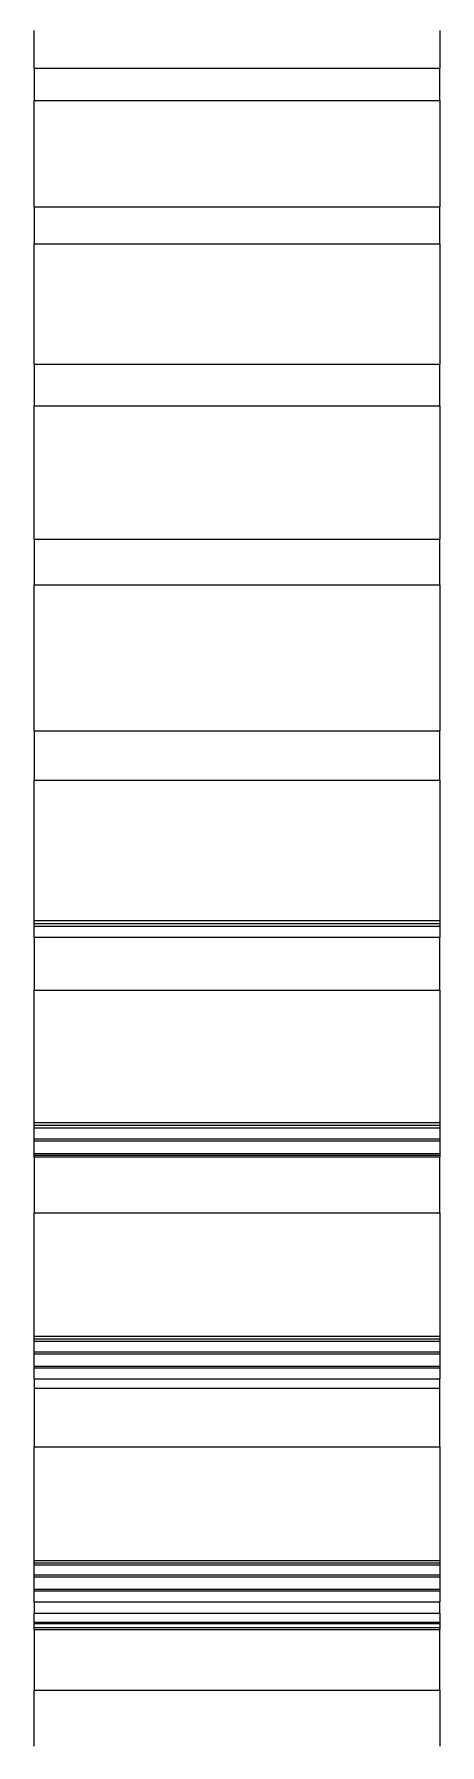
# Model space of a CAD drawing. Header units: millimetres. Extents: x 278858 to 279223, y 218711 to 219074.
# Drawn here: x 279152.13 to 279157.13, y 218881.44 to 218902.49 of the extents above; entities that cross this region are included whole.
import ezdxf

# ---------------------------------------------------------------- set-up
doc = ezdxf.new("R2010")
doc.units = ezdxf.units.MM
doc.header["$LTSCALE"] = 2
doc.layers.add('AM_9', color=251, linetype='Continuous', lineweight=15)

msp = doc.modelspace()

# ---------------------------------------------------------------- linework, layer by layer
at = {"layer": 'AM_9'}
for p, q in [((279152.131, 218902.474), (279152.131, 218902.53)), ((279152.131, 218902.418), (279152.131, 218902.474)), ((279152.131, 218902.363), (279152.131, 218902.418)), ((279157.131, 218902.53), (279157.131, 218902.474)), ((279157.131, 218902.474), (279157.131, 218902.418)), ((279157.131, 218902.418), (279157.131, 218902.363)), ((279152.131, 218902.308), (279152.131, 218902.363)), ((279152.131, 218902.255), (279152.131, 218902.308)), ((279152.131, 218902.201), (279152.131, 218902.255)), ((279152.131, 218902.149), (279152.131, 218902.201)), ((279157.131, 218902.363), (279157.131, 218902.308)), ((279157.131, 218902.308), (279157.131, 218902.255)), ((279157.131, 218902.255), (279157.131, 218902.201)), ((279157.131, 218902.201), (279157.131, 218902.149)), ((279152.131, 218902.097), (279152.131, 218902.149)), ((279152.131, 218902.068), (279152.131, 218902.097)), ((279152.131, 218902.068), (279152.131, 218901.671)), ((279152.131, 218902.068), (279157.131, 218902.068)), ((279157.131, 218902.149), (279157.131, 218902.097)), ((279157.131, 218902.097), (279157.131, 218902.068)), ((279157.131, 218901.671), (279157.131, 218902.068)), ((279152.131, 218901.608), (279152.131, 218901.671)), ((279152.131, 218901.671), (279157.131, 218901.671)), ((279152.131, 218901.546), (279152.131, 218901.608)), ((279157.131, 218901.671), (279157.131, 218901.608)), ((279157.131, 218901.608), (279157.131, 218901.546)), ((279152.131, 218901.484), (279152.131, 218901.546)), ((279152.131, 218901.423), (279152.131, 218901.484)), ((279152.131, 218901.363), (279152.131, 218901.423)), ((279152.131, 218901.303), (279152.131, 218901.363)), ((279157.131, 218901.546), (279157.131, 218901.484)), ((279157.131, 218901.484), (279157.131, 218901.423)), ((279157.131, 218901.423), (279157.131, 218901.363)), ((279157.131, 218901.363), (279157.131, 218901.303)), ((279152.131, 218901.244), (279152.131, 218901.303)), ((279152.131, 218901.186), (279152.131, 218901.244)), ((279152.131, 218901.128), (279152.131, 218901.186)), ((279157.131, 218901.303), (279157.131, 218901.244)), ((279157.131, 218901.244), (279157.131, 218901.186)), ((279157.131, 218901.186), (279157.131, 218901.128)), ((279152.131, 218901.071), (279152.131, 218901.128)), ((279152.131, 218901.015), (279152.131, 218901.071)), ((279152.131, 218900.959), (279152.131, 218901.015)), ((279152.131, 218900.904), (279152.131, 218900.959)), ((279157.131, 218901.128), (279157.131, 218901.071)), ((279157.131, 218901.071), (279157.131, 218901.015)), ((279157.131, 218901.015), (279157.131, 218900.959)), ((279157.131, 218900.959), (279157.131, 218900.904)), ((279152.131, 218900.849), (279152.131, 218900.904)), ((279152.131, 218900.795), (279152.131, 218900.849)), ((279152.131, 218900.742), (279152.131, 218900.795)), ((279152.131, 218900.69), (279152.131, 218900.742)), ((279157.131, 218900.904), (279157.131, 218900.849)), ((279157.131, 218900.849), (279157.131, 218900.795)), ((279157.131, 218900.795), (279157.131, 218900.742)), ((279157.131, 218900.742), (279157.131, 218900.69)), ((279152.131, 218900.638), (279152.131, 218900.69)), ((279152.131, 218900.586), (279152.131, 218900.638)), ((279152.131, 218900.536), (279152.131, 218900.586)), ((279152.131, 218900.486), (279152.131, 218900.536)), ((279157.131, 218900.69), (279157.131, 218900.638)), ((279157.131, 218900.638), (279157.131, 218900.586)), ((279157.131, 218900.586), (279157.131, 218900.536)), ((279157.131, 218900.536), (279157.131, 218900.486)), ((279152.131, 218900.436), (279152.131, 218900.486)), ((279152.131, 218900.387), (279152.131, 218900.436)), ((279152.131, 218900.363), (279152.131, 218900.387)), ((279152.131, 218900.363), (279152.131, 218899.907)), ((279152.131, 218900.363), (279157.131, 218900.363)), ((279157.131, 218900.486), (279157.131, 218900.436)), ((279157.131, 218900.436), (279157.131, 218900.387)), ((279157.131, 218900.387), (279157.131, 218900.363)), ((279157.131, 218899.907), (279157.131, 218900.363)), ((279152.131, 218899.845), (279152.131, 218899.907)), ((279152.131, 218899.907), (279157.131, 218899.907)), ((279157.131, 218899.907), (279157.131, 218899.845)), ((279152.131, 218899.784), (279152.131, 218899.845)), ((279152.131, 218899.724), (279152.131, 218899.784)), ((279152.131, 218899.664), (279152.131, 218899.724)), ((279157.131, 218899.845), (279157.131, 218899.784)), ((279157.131, 218899.784), (279157.131, 218899.724)), ((279157.131, 218899.724), (279157.131, 218899.664)), ((279152.131, 218899.604), (279152.131, 218899.664)), ((279152.131, 218899.546), (279152.131, 218899.604)), ((279152.131, 218899.488), (279152.131, 218899.546)), ((279152.131, 218899.43), (279152.131, 218899.488)), ((279157.131, 218899.664), (279157.131, 218899.604)), ((279157.131, 218899.604), (279157.131, 218899.546)), ((279157.131, 218899.546), (279157.131, 218899.488)), ((279157.131, 218899.488), (279157.131, 218899.43)), ((279152.131, 218899.373), (279152.131, 218899.43)), ((279152.131, 218899.317), (279152.131, 218899.373)), ((279152.131, 218899.262), (279152.131, 218899.317)), ((279152.131, 218899.207), (279152.131, 218899.262)), ((279157.131, 218899.43), (279157.131, 218899.373)), ((279157.131, 218899.373), (279157.131, 218899.317)), ((279157.131, 218899.317), (279157.131, 218899.262)), ((279157.131, 218899.262), (279157.131, 218899.207)), ((279152.131, 218899.153), (279152.131, 218899.207)), ((279152.131, 218899.1), (279152.131, 218899.153)), ((279152.131, 218899.047), (279152.131, 218899.1)), ((279152.131, 218898.995), (279152.131, 218899.047)), ((279157.131, 218899.207), (279157.131, 218899.153)), ((279157.131, 218899.153), (279157.131, 218899.1)), ((279157.131, 218899.1), (279157.131, 218899.047)), ((279157.131, 218899.047), (279157.131, 218898.995)), ((279152.131, 218898.943), (279152.131, 218898.995)), ((279152.131, 218898.892), (279152.131, 218898.943)), ((279152.131, 218898.842), (279152.131, 218898.892)), ((279152.131, 218898.792), (279152.131, 218898.842)), ((279157.131, 218898.995), (279157.131, 218898.943)), ((279157.131, 218898.943), (279157.131, 218898.892)), ((279157.131, 218898.892), (279157.131, 218898.842)), ((279157.131, 218898.842), (279157.131, 218898.792)), ((279152.131, 218898.743), (279152.131, 218898.792)), ((279152.131, 218898.695), (279152.131, 218898.743)), ((279152.131, 218898.647), (279152.131, 218898.695)), ((279152.131, 218898.6), (279152.131, 218898.647)), ((279157.131, 218898.792), (279157.131, 218898.743)), ((279157.131, 218898.743), (279157.131, 218898.695)), ((279157.131, 218898.695), (279157.131, 218898.647)), ((279157.131, 218898.647), (279157.131, 218898.6)), ((279152.131, 218898.554), (279152.131, 218898.6)), ((279152.131, 218898.508), (279152.131, 218898.554)), ((279152.131, 218898.463), (279152.131, 218898.508)), ((279152.131, 218898.426), (279152.131, 218898.463)), ((279152.131, 218898.426), (279152.131, 218897.915)), ((279152.131, 218898.426), (279157.131, 218898.426)), ((279157.131, 218898.6), (279157.131, 218898.554)), ((279157.131, 218898.554), (279157.131, 218898.508)), ((279157.131, 218898.508), (279157.131, 218898.463)), ((279157.131, 218898.463), (279157.131, 218898.426)), ((279157.131, 218897.915), (279157.131, 218898.426)), ((279152.131, 218897.854), (279152.131, 218897.915)), ((279152.131, 218897.915), (279157.131, 218897.915)), ((279152.131, 218897.795), (279152.131, 218897.854)), ((279152.131, 218897.735), (279152.131, 218897.795)), ((279157.131, 218897.915), (279157.131, 218897.854)), ((279157.131, 218897.854), (279157.131, 218897.795)), ((279157.131, 218897.795), (279157.131, 218897.735)), ((279152.131, 218897.677), (279152.131, 218897.735)), ((279152.131, 218897.619), (279152.131, 218897.677)), ((279152.131, 218897.562), (279152.131, 218897.619)), ((279157.131, 218897.735), (279157.131, 218897.677)), ((279157.131, 218897.677), (279157.131, 218897.619)), ((279157.131, 218897.619), (279157.131, 218897.562)), ((279152.131, 218897.505), (279152.131, 218897.562)), ((279152.131, 218897.449), (279152.131, 218897.505)), ((279152.131, 218897.394), (279152.131, 218897.449)), ((279152.131, 218897.339), (279152.131, 218897.394)), ((279157.131, 218897.562), (279157.131, 218897.505)), ((279157.131, 218897.505), (279157.131, 218897.449)), ((279157.131, 218897.449), (279157.131, 218897.394)), ((279157.131, 218897.394), (279157.131, 218897.339)), ((279152.131, 218897.285), (279152.131, 218897.339)), ((279152.131, 218897.232), (279152.131, 218897.285)), ((279152.131, 218897.179), (279152.131, 218897.232)), ((279152.131, 218897.127), (279152.131, 218897.179)), ((279157.131, 218897.339), (279157.131, 218897.285)), ((279157.131, 218897.285), (279157.131, 218897.232)), ((279157.131, 218897.232), (279157.131, 218897.179)), ((279157.131, 218897.179), (279157.131, 218897.127)), ((279152.131, 218897.076), (279152.131, 218897.127)), ((279152.131, 218897.025), (279152.131, 218897.076)), ((279152.131, 218896.975), (279152.131, 218897.025)), ((279152.131, 218896.925), (279152.131, 218896.975)), ((279157.131, 218897.127), (279157.131, 218897.076)), ((279157.131, 218897.076), (279157.131, 218897.025)), ((279157.131, 218897.025), (279157.131, 218896.975)), ((279157.131, 218896.975), (279157.131, 218896.925)), ((279152.131, 218896.877), (279152.131, 218896.925)), ((279152.131, 218896.829), (279152.131, 218896.877)), ((279152.131, 218896.781), (279152.131, 218896.829)), ((279152.131, 218896.734), (279152.131, 218896.781)), ((279152.131, 218896.688), (279152.131, 218896.734)), ((279157.131, 218896.925), (279157.131, 218896.877)), ((279157.131, 218896.877), (279157.131, 218896.829)), ((279157.131, 218896.829), (279157.131, 218896.781)), ((279157.131, 218896.781), (279157.131, 218896.734)), ((279157.131, 218896.734), (279157.131, 218896.688)), ((279152.131, 218896.642), (279152.131, 218896.688)), ((279152.131, 218896.598), (279152.131, 218896.642)), ((279152.131, 218896.553), (279152.131, 218896.598)), ((279152.131, 218896.51), (279152.131, 218896.553)), ((279157.131, 218896.688), (279157.131, 218896.642)), ((279157.131, 218896.642), (279157.131, 218896.598)), ((279157.131, 218896.598), (279157.131, 218896.553)), ((279157.131, 218896.553), (279157.131, 218896.51)), ((279152.131, 218896.467), (279152.131, 218896.51)), ((279152.131, 218896.424), (279152.131, 218896.467)), ((279152.131, 218896.383), (279152.131, 218896.424)), ((279152.131, 218896.342), (279152.131, 218896.383)), ((279152.131, 218896.301), (279152.131, 218896.342)), ((279157.131, 218896.51), (279157.131, 218896.467)), ((279157.131, 218896.467), (279157.131, 218896.424)), ((279157.131, 218896.424), (279157.131, 218896.383)), ((279157.131, 218896.383), (279157.131, 218896.342)), ((279157.131, 218896.342), (279157.131, 218896.301)), ((279152.131, 218896.271), (279152.131, 218896.301)), ((279152.131, 218896.271), (279152.131, 218895.709)), ((279152.131, 218896.271), (279157.131, 218896.271)), ((279157.131, 218896.301), (279157.131, 218896.271)), ((279157.131, 218895.709), (279157.131, 218896.271)), ((279152.131, 218895.65), (279152.131, 218895.709)), ((279152.131, 218895.709), (279157.131, 218895.709)), ((279157.131, 218895.709), (279157.131, 218895.65)), ((279152.131, 218895.592), (279152.131, 218895.65)), ((279152.131, 218895.535), (279152.131, 218895.592)), ((279152.131, 218895.478), (279152.131, 218895.535)), ((279152.131, 218895.422), (279152.131, 218895.478)), ((279157.131, 218895.65), (279157.131, 218895.592)), ((279157.131, 218895.592), (279157.131, 218895.535)), ((279157.131, 218895.535), (279157.131, 218895.478)), ((279157.131, 218895.478), (279157.131, 218895.422)), ((279152.131, 218895.366), (279152.131, 218895.422)), ((279152.131, 218895.312), (279152.131, 218895.366)), ((279152.131, 218895.258), (279152.131, 218895.312)), ((279152.131, 218895.204), (279152.131, 218895.258)), ((279157.131, 218895.422), (279157.131, 218895.366)), ((279157.131, 218895.366), (279157.131, 218895.312)), ((279157.131, 218895.312), (279157.131, 218895.258)), ((279157.131, 218895.258), (279157.131, 218895.204)), ((279152.131, 218895.151), (279152.131, 218895.204)), ((279152.131, 218895.099), (279152.131, 218895.151)), ((279152.131, 218895.048), (279152.131, 218895.099)), ((279152.131, 218894.997), (279152.131, 218895.048)), ((279157.131, 218895.204), (279157.131, 218895.151)), ((279157.131, 218895.151), (279157.131, 218895.099)), ((279157.131, 218895.099), (279157.131, 218895.048)), ((279157.131, 218895.048), (279157.131, 218894.997)), ((279152.131, 218894.947), (279152.131, 218894.997)), ((279152.131, 218894.897), (279152.131, 218894.947)), ((279152.131, 218894.848), (279152.131, 218894.897)), ((279152.131, 218894.8), (279152.131, 218894.848)), ((279157.131, 218894.997), (279157.131, 218894.947)), ((279157.131, 218894.947), (279157.131, 218894.897)), ((279157.131, 218894.897), (279157.131, 218894.848)), ((279157.131, 218894.848), (279157.131, 218894.8)), ((279152.131, 218894.753), (279152.131, 218894.8)), ((279152.131, 218894.706), (279152.131, 218894.753)), ((279152.131, 218894.659), (279152.131, 218894.706)), ((279152.131, 218894.614), (279152.131, 218894.659)), ((279157.131, 218894.8), (279157.131, 218894.753)), ((279157.131, 218894.753), (279157.131, 218894.706)), ((279157.131, 218894.706), (279157.131, 218894.659)), ((279157.131, 218894.659), (279157.131, 218894.614)), ((279152.131, 218894.569), (279152.131, 218894.614)), ((279152.131, 218894.524), (279152.131, 218894.569)), ((279152.131, 218894.481), (279152.131, 218894.524)), ((279152.131, 218894.437), (279152.131, 218894.481)), ((279152.131, 218894.395), (279152.131, 218894.437)), ((279157.131, 218894.614), (279157.131, 218894.569)), ((279157.131, 218894.569), (279157.131, 218894.524)), ((279157.131, 218894.524), (279157.131, 218894.481)), ((279157.131, 218894.481), (279157.131, 218894.437)), ((279157.131, 218894.437), (279157.131, 218894.395)), ((279152.131, 218894.353), (279152.131, 218894.395)), ((279152.131, 218894.312), (279152.131, 218894.353)), ((279152.131, 218894.271), (279152.131, 218894.312)), ((279152.131, 218894.231), (279152.131, 218894.271)), ((279152.131, 218894.192), (279152.131, 218894.231)), ((279157.131, 218894.395), (279157.131, 218894.353)), ((279157.131, 218894.353), (279157.131, 218894.312)), ((279157.131, 218894.312), (279157.131, 218894.271)), ((279157.131, 218894.271), (279157.131, 218894.231)), ((279157.131, 218894.231), (279157.131, 218894.192)), ((279152.131, 218894.153), (279152.131, 218894.192)), ((279152.131, 218894.115), (279152.131, 218894.153)), ((279152.131, 218894.078), (279152.131, 218894.115)), ((279152.131, 218894.041), (279152.131, 218894.078)), ((279152.131, 218894.005), (279152.131, 218894.041)), ((279152.131, 218893.969), (279152.131, 218894.005)), ((279157.131, 218894.192), (279157.131, 218894.153)), ((279157.131, 218894.153), (279157.131, 218894.115)), ((279157.131, 218894.115), (279157.131, 218894.078)), ((279157.131, 218894.078), (279157.131, 218894.041)), ((279157.131, 218894.041), (279157.131, 218894.005)), ((279157.131, 218894.005), (279157.131, 218893.969)), ((279152.131, 218893.934), (279152.131, 218893.969)), ((279152.131, 218893.914), (279152.131, 218893.934)), ((279152.131, 218893.914), (279152.131, 218893.306)), ((279152.131, 218893.914), (279157.131, 218893.914)), ((279157.131, 218893.969), (279157.131, 218893.934)), ((279157.131, 218893.934), (279157.131, 218893.914)), ((279157.131, 218893.306), (279157.131, 218893.914)), ((279152.131, 218893.249), (279152.131, 218893.306)), ((279152.131, 218893.306), (279157.131, 218893.306)), ((279152.131, 218893.194), (279152.131, 218893.249)), ((279152.131, 218893.138), (279152.131, 218893.194)), ((279157.131, 218893.306), (279157.131, 218893.249)), ((279157.131, 218893.249), (279157.131, 218893.194)), ((279157.131, 218893.194), (279157.131, 218893.138)), ((279152.131, 218893.084), (279152.131, 218893.138)), ((279152.131, 218893.03), (279152.131, 218893.084)), ((279152.131, 218892.977), (279152.131, 218893.03)), ((279152.131, 218892.925), (279152.131, 218892.977)), ((279157.131, 218893.138), (279157.131, 218893.084)), ((279157.131, 218893.084), (279157.131, 218893.03)), ((279157.131, 218893.03), (279157.131, 218892.977)), ((279157.131, 218892.977), (279157.131, 218892.925)), ((279152.131, 218892.873), (279152.131, 218892.925)), ((279152.131, 218892.821), (279152.131, 218892.873)), ((279152.131, 218892.771), (279152.131, 218892.821)), ((279152.131, 218892.721), (279152.131, 218892.771)), ((279157.131, 218892.925), (279157.131, 218892.873)), ((279157.131, 218892.873), (279157.131, 218892.821)), ((279157.131, 218892.821), (279157.131, 218892.771)), ((279157.131, 218892.771), (279157.131, 218892.721)), ((279152.131, 218892.672), (279152.131, 218892.721)), ((279152.131, 218892.623), (279152.131, 218892.672)), ((279152.131, 218892.575), (279152.131, 218892.623)), ((279152.131, 218892.528), (279152.131, 218892.575)), ((279152.131, 218892.481), (279152.131, 218892.528)), ((279157.131, 218892.721), (279157.131, 218892.672)), ((279157.131, 218892.672), (279157.131, 218892.623)), ((279157.131, 218892.623), (279157.131, 218892.575)), ((279157.131, 218892.575), (279157.131, 218892.528)), ((279157.131, 218892.528), (279157.131, 218892.481)), ((279152.131, 218892.435), (279152.131, 218892.481)), ((279152.131, 218892.39), (279152.131, 218892.435)), ((279152.131, 218892.345), (279152.131, 218892.39)), ((279152.131, 218892.301), (279152.131, 218892.345)), ((279157.131, 218892.481), (279157.131, 218892.435)), ((279157.131, 218892.435), (279157.131, 218892.39)), ((279157.131, 218892.39), (279157.131, 218892.345)), ((279157.131, 218892.345), (279157.131, 218892.301)), ((279152.131, 218892.258), (279152.131, 218892.301)), ((279152.131, 218892.215), (279152.131, 218892.258)), ((279152.131, 218892.173), (279152.131, 218892.215)), ((279152.131, 218892.131), (279152.131, 218892.173)), ((279152.131, 218892.09), (279152.131, 218892.131)), ((279157.131, 218892.301), (279157.131, 218892.258)), ((279157.131, 218892.258), (279157.131, 218892.215)), ((279157.131, 218892.215), (279157.131, 218892.173)), ((279157.131, 218892.173), (279157.131, 218892.131)), ((279157.131, 218892.131), (279157.131, 218892.09)), ((279152.131, 218892.05), (279152.131, 218892.09)), ((279152.131, 218892.01), (279152.131, 218892.05)), ((279152.131, 218891.971), (279152.131, 218892.01)), ((279152.131, 218891.932), (279152.131, 218891.971)), ((279152.131, 218891.894), (279152.131, 218891.932)), ((279152.131, 218891.857), (279152.131, 218891.894)), ((279157.131, 218892.09), (279157.131, 218892.05)), ((279157.131, 218892.05), (279157.131, 218892.01)), ((279157.131, 218892.01), (279157.131, 218891.971)), ((279157.131, 218891.971), (279157.131, 218891.932)), ((279157.131, 218891.932), (279157.131, 218891.894)), ((279157.131, 218891.894), (279157.131, 218891.857)), ((279152.131, 218891.821), (279152.131, 218891.857)), ((279152.131, 218891.785), (279152.131, 218891.821)), ((279152.131, 218891.749), (279152.131, 218891.785)), ((279152.131, 218891.714), (279152.131, 218891.749)), ((279152.131, 218891.68), (279152.131, 218891.714)), ((279152.131, 218891.646), (279152.131, 218891.68)), ((279157.131, 218891.857), (279157.131, 218891.821)), ((279157.131, 218891.821), (279157.131, 218891.785)), ((279157.131, 218891.785), (279157.131, 218891.749)), ((279157.131, 218891.749), (279157.131, 218891.714)), ((279157.131, 218891.714), (279157.131, 218891.68)), ((279157.131, 218891.68), (279157.131, 218891.646)), ((279152.131, 218891.613), (279152.131, 218891.646)), ((279152.131, 218891.581), (279152.131, 218891.613)), ((279152.131, 218891.544), (279152.131, 218891.581)), ((279152.131, 218891.581), (279157.131, 218891.581)), ((279152.131, 218891.512), (279152.131, 218891.544)), ((279152.131, 218891.544), (279157.131, 218891.544)), ((279152.131, 218891.403), (279152.131, 218891.512)), ((279152.131, 218891.512), (279157.131, 218891.512)), ((279157.131, 218891.646), (279157.131, 218891.613)), ((279157.131, 218891.613), (279157.131, 218891.581)), ((279157.131, 218891.581), (279157.131, 218891.544)), ((279157.131, 218891.544), (279157.131, 218891.512)), ((279157.131, 218891.512), (279157.131, 218891.403)), ((279152.131, 218891.375), (279152.131, 218891.403)), ((279152.131, 218891.375), (279152.131, 218890.724)), ((279152.131, 218891.375), (279157.131, 218891.375)), ((279157.131, 218891.403), (279157.131, 218891.375)), ((279157.131, 218890.724), (279157.131, 218891.375)), ((279152.131, 218890.67), (279152.131, 218890.724)), ((279152.131, 218890.724), (279157.131, 218890.724)), ((279152.131, 218890.617), (279152.131, 218890.67)), ((279157.131, 218890.724), (279157.131, 218890.67)), ((279157.131, 218890.67), (279157.131, 218890.617)), ((279152.131, 218890.565), (279152.131, 218890.617)), ((279152.131, 218890.513), (279152.131, 218890.565)), ((279152.131, 218890.462), (279152.131, 218890.513)), ((279152.131, 218890.411), (279152.131, 218890.462)), ((279157.131, 218890.617), (279157.131, 218890.565)), ((279157.131, 218890.565), (279157.131, 218890.513)), ((279157.131, 218890.513), (279157.131, 218890.462)), ((279157.131, 218890.462), (279157.131, 218890.411)), ((279152.131, 218890.362), (279152.131, 218890.411)), ((279152.131, 218890.312), (279152.131, 218890.362)), ((279152.131, 218890.264), (279152.131, 218890.312)), ((279152.131, 218890.216), (279152.131, 218890.264)), ((279152.131, 218890.169), (279152.131, 218890.216)), ((279157.131, 218890.411), (279157.131, 218890.362)), ((279157.131, 218890.362), (279157.131, 218890.312)), ((279157.131, 218890.312), (279157.131, 218890.264)), ((279157.131, 218890.264), (279157.131, 218890.216)), ((279157.131, 218890.216), (279157.131, 218890.169)), ((279152.131, 218890.122), (279152.131, 218890.169)), ((279152.131, 218890.076), (279152.131, 218890.122)), ((279152.131, 218890.031), (279152.131, 218890.076)), ((279152.131, 218889.986), (279152.131, 218890.031)), ((279157.131, 218890.169), (279157.131, 218890.122)), ((279157.131, 218890.122), (279157.131, 218890.076)), ((279157.131, 218890.076), (279157.131, 218890.031)), ((279157.131, 218890.031), (279157.131, 218889.986)), ((279152.131, 218889.942), (279152.131, 218889.986)), ((279152.131, 218889.898), (279152.131, 218889.942)), ((279152.131, 218889.856), (279152.131, 218889.898)), ((279152.131, 218889.813), (279152.131, 218889.856)), ((279152.131, 218889.772), (279152.131, 218889.813)), ((279157.131, 218889.986), (279157.131, 218889.942)), ((279157.131, 218889.942), (279157.131, 218889.898)), ((279157.131, 218889.898), (279157.131, 218889.856)), ((279157.131, 218889.856), (279157.131, 218889.813)), ((279157.131, 218889.813), (279157.131, 218889.772)), ((279152.131, 218889.731), (279152.131, 218889.772)), ((279152.131, 218889.69), (279152.131, 218889.731)), ((279152.131, 218889.651), (279152.131, 218889.69)), ((279152.131, 218889.612), (279152.131, 218889.651)), ((279152.131, 218889.573), (279152.131, 218889.612)), ((279152.131, 218889.535), (279152.131, 218889.573)), ((279157.131, 218889.772), (279157.131, 218889.731)), ((279157.131, 218889.731), (279157.131, 218889.69)), ((279157.131, 218889.69), (279157.131, 218889.651)), ((279157.131, 218889.651), (279157.131, 218889.612)), ((279157.131, 218889.612), (279157.131, 218889.573)), ((279157.131, 218889.573), (279157.131, 218889.535)), ((279152.131, 218889.498), (279152.131, 218889.535)), ((279152.131, 218889.461), (279152.131, 218889.498)), ((279152.131, 218889.425), (279152.131, 218889.461)), ((279152.131, 218889.39), (279152.131, 218889.425)), ((279152.131, 218889.355), (279152.131, 218889.39)), ((279157.131, 218889.535), (279157.131, 218889.498)), ((279157.131, 218889.498), (279157.131, 218889.461)), ((279157.131, 218889.461), (279157.131, 218889.425)), ((279157.131, 218889.425), (279157.131, 218889.39)), ((279157.131, 218889.39), (279157.131, 218889.355)), ((279152.131, 218889.32), (279152.131, 218889.355)), ((279152.131, 218889.287), (279152.131, 218889.32)), ((279152.131, 218889.253), (279152.131, 218889.287)), ((279152.131, 218889.221), (279152.131, 218889.253)), ((279152.131, 218889.189), (279152.131, 218889.221)), ((279152.131, 218889.157), (279152.131, 218889.189)), ((279152.131, 218889.127), (279152.131, 218889.157)), ((279157.131, 218889.355), (279157.131, 218889.32)), ((279157.131, 218889.32), (279157.131, 218889.287)), ((279157.131, 218889.287), (279157.131, 218889.253)), ((279157.131, 218889.253), (279157.131, 218889.221)), ((279157.131, 218889.221), (279157.131, 218889.189)), ((279157.131, 218889.189), (279157.131, 218889.157)), ((279157.131, 218889.157), (279157.131, 218889.127)), ((279152.131, 218889.096), (279152.131, 218889.127)), ((279152.131, 218889.062), (279152.131, 218889.096)), ((279152.131, 218889.096), (279157.131, 218889.096)), ((279152.131, 218889.031), (279152.131, 218889.062)), ((279152.131, 218889.062), (279157.131, 218889.062)), ((279152.131, 218888.927), (279152.131, 218889.031)), ((279152.131, 218889.031), (279157.131, 218889.031)), ((279157.131, 218889.127), (279157.131, 218889.096)), ((279157.131, 218889.096), (279157.131, 218889.062)), ((279157.131, 218889.062), (279157.131, 218889.031)), ((279157.131, 218889.031), (279157.131, 218888.927)), ((279152.131, 218888.895), (279152.131, 218888.927)), ((279152.131, 218888.868), (279152.131, 218888.895)), ((279152.131, 218888.895), (279157.131, 218888.895)), ((279152.131, 218888.714), (279152.131, 218888.868)), ((279152.131, 218888.868), (279157.131, 218888.868)), ((279157.131, 218888.927), (279157.131, 218888.895)), ((279157.131, 218888.895), (279157.131, 218888.868)), ((279157.131, 218888.868), (279157.131, 218888.714)), ((279152.131, 218888.693), (279152.131, 218888.714)), ((279152.131, 218888.714), (279157.131, 218888.714)), ((279152.131, 218888.671), (279152.131, 218888.693)), ((279152.131, 218888.693), (279157.131, 218888.693)), ((279152.131, 218888.671), (279152.131, 218887.983)), ((279152.131, 218888.671), (279157.131, 218888.671)), ((279157.131, 218888.714), (279157.131, 218888.693)), ((279157.131, 218888.693), (279157.131, 218888.671)), ((279157.131, 218887.983), (279157.131, 218888.671)), ((279152.131, 218887.933), (279152.131, 218887.983)), ((279152.131, 218887.983), (279157.131, 218887.983)), ((279152.131, 218887.883), (279152.131, 218887.933)), ((279157.131, 218887.983), (279157.131, 218887.933)), ((279157.131, 218887.933), (279157.131, 218887.883)), ((279152.131, 218887.833), (279152.131, 218887.883)), ((279152.131, 218887.785), (279152.131, 218887.833)), ((279152.131, 218887.737), (279152.131, 218887.785)), ((279152.131, 218887.689), (279152.131, 218887.737)), ((279152.131, 218887.642), (279152.131, 218887.689)), ((279157.131, 218887.883), (279157.131, 218887.833)), ((279157.131, 218887.833), (279157.131, 218887.785)), ((279157.131, 218887.785), (279157.131, 218887.737)), ((279157.131, 218887.737), (279157.131, 218887.689)), ((279157.131, 218887.689), (279157.131, 218887.642)), ((279152.131, 218887.596), (279152.131, 218887.642)), ((279152.131, 218887.551), (279152.131, 218887.596)), ((279152.131, 218887.506), (279152.131, 218887.551)), ((279152.131, 218887.461), (279152.131, 218887.506)), ((279157.131, 218887.642), (279157.131, 218887.596)), ((279157.131, 218887.596), (279157.131, 218887.551)), ((279157.131, 218887.551), (279157.131, 218887.506)), ((279157.131, 218887.506), (279157.131, 218887.461)), ((279152.131, 218887.418), (279152.131, 218887.461)), ((279152.131, 218887.375), (279152.131, 218887.418)), ((279152.131, 218887.332), (279152.131, 218887.375)), ((279152.131, 218887.291), (279152.131, 218887.332)), ((279152.131, 218887.249), (279152.131, 218887.291)), ((279157.131, 218887.461), (279157.131, 218887.418)), ((279157.131, 218887.418), (279157.131, 218887.375)), ((279157.131, 218887.375), (279157.131, 218887.332)), ((279157.131, 218887.332), (279157.131, 218887.291)), ((279157.131, 218887.291), (279157.131, 218887.249)), ((279152.131, 218887.209), (279152.131, 218887.249)), ((279152.131, 218887.169), (279152.131, 218887.209)), ((279152.131, 218887.13), (279152.131, 218887.169)), ((279152.131, 218887.091), (279152.131, 218887.13)), ((279152.131, 218887.053), (279152.131, 218887.091)), ((279152.131, 218887.015), (279152.131, 218887.053)), ((279157.131, 218887.249), (279157.131, 218887.209)), ((279157.131, 218887.209), (279157.131, 218887.169)), ((279157.131, 218887.169), (279157.131, 218887.13)), ((279157.131, 218887.13), (279157.131, 218887.091)), ((279157.131, 218887.091), (279157.131, 218887.053)), ((279157.131, 218887.053), (279157.131, 218887.015)), ((279152.131, 218886.978), (279152.131, 218887.015)), ((279152.131, 218886.942), (279152.131, 218886.978)), ((279152.131, 218886.906), (279152.131, 218886.942)), ((279152.131, 218886.871), (279152.131, 218886.906)), ((279152.131, 218886.836), (279152.131, 218886.871)), ((279152.131, 218886.802), (279152.131, 218886.836)), ((279157.131, 218887.015), (279157.131, 218886.978)), ((279157.131, 218886.978), (279157.131, 218886.942)), ((279157.131, 218886.942), (279157.131, 218886.906)), ((279157.131, 218886.906), (279157.131, 218886.871)), ((279157.131, 218886.871), (279157.131, 218886.836)), ((279157.131, 218886.836), (279157.131, 218886.802)), ((279152.131, 218886.769), (279152.131, 218886.802)), ((279152.131, 218886.736), (279152.131, 218886.769)), ((279152.131, 218886.703), (279152.131, 218886.736)), ((279152.131, 218886.672), (279152.131, 218886.703)), ((279152.131, 218886.641), (279152.131, 218886.672)), ((279152.131, 218886.61), (279152.131, 218886.641)), ((279157.131, 218886.802), (279157.131, 218886.769)), ((279157.131, 218886.769), (279157.131, 218886.736)), ((279157.131, 218886.736), (279157.131, 218886.703)), ((279157.131, 218886.703), (279157.131, 218886.672)), ((279157.131, 218886.672), (279157.131, 218886.641)), ((279157.131, 218886.641), (279157.131, 218886.61)), ((279152.131, 218886.58), (279152.131, 218886.61)), ((279152.131, 218886.55), (279152.131, 218886.58)), ((279152.131, 218886.521), (279152.131, 218886.55)), ((279152.131, 218886.493), (279152.131, 218886.521)), ((279152.131, 218886.465), (279152.131, 218886.493)), ((279152.131, 218886.433), (279152.131, 218886.465)), ((279152.131, 218886.465), (279157.131, 218886.465)), ((279152.131, 218886.404), (279152.131, 218886.433)), ((279152.131, 218886.433), (279157.131, 218886.433)), ((279157.131, 218886.61), (279157.131, 218886.58)), ((279157.131, 218886.58), (279157.131, 218886.55)), ((279157.131, 218886.55), (279157.131, 218886.521)), ((279157.131, 218886.521), (279157.131, 218886.493)), ((279157.131, 218886.493), (279157.131, 218886.465)), ((279157.131, 218886.465), (279157.131, 218886.433)), ((279157.131, 218886.433), (279157.131, 218886.404)), ((279152.131, 218886.305), (279152.131, 218886.404)), ((279152.131, 218886.404), (279157.131, 218886.404)), ((279152.131, 218886.274), (279152.131, 218886.305)), ((279152.131, 218886.248), (279152.131, 218886.274)), ((279152.131, 218886.274), (279157.131, 218886.274)), ((279152.131, 218886.096), (279152.131, 218886.248)), ((279152.131, 218886.248), (279157.131, 218886.248)), ((279157.131, 218886.404), (279157.131, 218886.305)), ((279157.131, 218886.305), (279157.131, 218886.274)), ((279157.131, 218886.274), (279157.131, 218886.248)), ((279157.131, 218886.248), (279157.131, 218886.096)), ((279152.131, 218886.074), (279152.131, 218886.096)), ((279152.131, 218886.096), (279157.131, 218886.096)), ((279152.131, 218885.942), (279152.131, 218886.074)), ((279152.131, 218886.074), (279157.131, 218886.074)), ((279157.131, 218886.096), (279157.131, 218886.074)), ((279157.131, 218886.074), (279157.131, 218885.942)), ((279152.131, 218885.942), (279152.131, 218885.824)), ((279152.131, 218885.942), (279157.131, 218885.942)), ((279152.131, 218885.824), (279152.131, 218885.104)), ((279152.131, 218885.824), (279157.131, 218885.824)), ((279157.131, 218885.824), (279157.131, 218885.942)), ((279157.131, 218885.104), (279157.131, 218885.824)), ((279152.131, 218885.057), (279152.131, 218885.104)), ((279152.131, 218885.104), (279157.131, 218885.104)), ((279152.131, 218885.011), (279152.131, 218885.057)), ((279152.131, 218884.965), (279152.131, 218885.011)), ((279152.131, 218884.92), (279152.131, 218884.965)), ((279157.131, 218885.104), (279157.131, 218885.057)), ((279157.131, 218885.057), (279157.131, 218885.011)), ((279157.131, 218885.011), (279157.131, 218884.965)), ((279157.131, 218884.965), (279157.131, 218884.92)), ((279152.131, 218884.875), (279152.131, 218884.92)), ((279152.131, 218884.831), (279152.131, 218884.875)), ((279152.131, 218884.788), (279152.131, 218884.831)), ((279152.131, 218884.745), (279152.131, 218884.788)), ((279152.131, 218884.703), (279152.131, 218884.745)), ((279157.131, 218884.92), (279157.131, 218884.875)), ((279157.131, 218884.875), (279157.131, 218884.831)), ((279157.131, 218884.831), (279157.131, 218884.788)), ((279157.131, 218884.788), (279157.131, 218884.745)), ((279157.131, 218884.745), (279157.131, 218884.703)), ((279152.131, 218884.661), (279152.131, 218884.703)), ((279152.131, 218884.62), (279152.131, 218884.661)), ((279152.131, 218884.58), (279152.131, 218884.62)), ((279152.131, 218884.54), (279152.131, 218884.58)), ((279152.131, 218884.501), (279152.131, 218884.54)), ((279157.131, 218884.703), (279157.131, 218884.661)), ((279157.131, 218884.661), (279157.131, 218884.62)), ((279157.131, 218884.62), (279157.131, 218884.58)), ((279157.131, 218884.58), (279157.131, 218884.54)), ((279157.131, 218884.54), (279157.131, 218884.501)), ((279152.131, 218884.462), (279152.131, 218884.501)), ((279152.131, 218884.424), (279152.131, 218884.462)), ((279152.131, 218884.387), (279152.131, 218884.424)), ((279152.131, 218884.35), (279152.131, 218884.387)), ((279152.131, 218884.314), (279152.131, 218884.35)), ((279152.131, 218884.278), (279152.131, 218884.314)), ((279157.131, 218884.501), (279157.131, 218884.462)), ((279157.131, 218884.462), (279157.131, 218884.424)), ((279157.131, 218884.424), (279157.131, 218884.387)), ((279157.131, 218884.387), (279157.131, 218884.35)), ((279157.131, 218884.35), (279157.131, 218884.314)), ((279157.131, 218884.314), (279157.131, 218884.278)), ((279152.131, 218884.243), (279152.131, 218884.278)), ((279152.131, 218884.209), (279152.131, 218884.243)), ((279152.131, 218884.175), (279152.131, 218884.209)), ((279152.131, 218884.142), (279152.131, 218884.175)), ((279152.131, 218884.109), (279152.131, 218884.142)), ((279152.131, 218884.077), (279152.131, 218884.109)), ((279157.131, 218884.278), (279157.131, 218884.243)), ((279157.131, 218884.243), (279157.131, 218884.209)), ((279157.131, 218884.209), (279157.131, 218884.175)), ((279157.131, 218884.175), (279157.131, 218884.142)), ((279157.131, 218884.142), (279157.131, 218884.109)), ((279157.131, 218884.109), (279157.131, 218884.077)), ((279152.131, 218884.045), (279152.131, 218884.077)), ((279152.131, 218884.014), (279152.131, 218884.045)), ((279152.131, 218883.983), (279152.131, 218884.014)), ((279152.131, 218883.953), (279152.131, 218883.983)), ((279152.131, 218883.924), (279152.131, 218883.953)), ((279152.131, 218883.895), (279152.131, 218883.924)), ((279152.131, 218883.867), (279152.131, 218883.895)), ((279157.131, 218884.077), (279157.131, 218884.045)), ((279157.131, 218884.045), (279157.131, 218884.014)), ((279157.131, 218884.014), (279157.131, 218883.983)), ((279157.131, 218883.983), (279157.131, 218883.953)), ((279157.131, 218883.953), (279157.131, 218883.924)), ((279157.131, 218883.924), (279157.131, 218883.895)), ((279157.131, 218883.895), (279157.131, 218883.867)), ((279152.131, 218883.839), (279152.131, 218883.867)), ((279152.131, 218883.811), (279152.131, 218883.839)), ((279152.131, 218883.785), (279152.131, 218883.811)), ((279152.131, 218883.758), (279152.131, 218883.785)), ((279152.131, 218883.733), (279152.131, 218883.758)), ((279152.131, 218883.707), (279152.131, 218883.733)), ((279152.131, 218883.678), (279152.131, 218883.707)), ((279152.131, 218883.707), (279157.131, 218883.707)), ((279152.131, 218883.651), (279152.131, 218883.678)), ((279152.131, 218883.678), (279157.131, 218883.678)), ((279157.131, 218883.867), (279157.131, 218883.839)), ((279157.131, 218883.839), (279157.131, 218883.811)), ((279157.131, 218883.811), (279157.131, 218883.785)), ((279157.131, 218883.785), (279157.131, 218883.758)), ((279157.131, 218883.758), (279157.131, 218883.733)), ((279157.131, 218883.733), (279157.131, 218883.707)), ((279157.131, 218883.707), (279157.131, 218883.678)), ((279157.131, 218883.678), (279157.131, 218883.651)), ((279152.131, 218883.558), (279152.131, 218883.651)), ((279152.131, 218883.651), (279157.131, 218883.651)), ((279152.131, 218883.529), (279152.131, 218883.558)), ((279152.131, 218883.504), (279152.131, 218883.529)), ((279152.131, 218883.529), (279157.131, 218883.529)), ((279152.131, 218883.354), (279152.131, 218883.504)), ((279152.131, 218883.504), (279157.131, 218883.504)), ((279157.131, 218883.651), (279157.131, 218883.558)), ((279157.131, 218883.558), (279157.131, 218883.529)), ((279157.131, 218883.529), (279157.131, 218883.504)), ((279157.131, 218883.504), (279157.131, 218883.354)), ((279152.131, 218883.332), (279152.131, 218883.354)), ((279152.131, 218883.354), (279157.131, 218883.354)), ((279152.131, 218883.197), (279152.131, 218883.332)), ((279152.131, 218883.332), (279157.131, 218883.332)), ((279157.131, 218883.354), (279157.131, 218883.332)), ((279157.131, 218883.332), (279157.131, 218883.197)), ((279152.131, 218883.197), (279152.131, 218883.056)), ((279152.131, 218883.197), (279157.131, 218883.197)), ((279152.131, 218882.945), (279152.131, 218883.056)), ((279152.131, 218883.056), (279157.131, 218883.056)), ((279157.131, 218883.056), (279157.131, 218883.197)), ((279157.131, 218883.056), (279157.131, 218882.945)), ((279152.131, 218882.928), (279152.131, 218882.945)), ((279152.131, 218882.945), (279157.131, 218882.945)), ((279152.131, 218882.879), (279152.131, 218882.928)), ((279152.131, 218882.928), (279157.131, 218882.928)), ((279152.131, 218882.878), (279152.131, 218882.879)), ((279152.131, 218882.879), (279152.131, 218882.879)), ((279152.131, 218882.879), (279157.131, 218882.879)), ((279152.131, 218882.877), (279152.131, 218882.878)), ((279152.131, 218882.878), (279152.131, 218882.878)), ((279152.131, 218882.875), (279152.131, 218882.877)), ((279152.131, 218882.874), (279152.131, 218882.875)), ((279152.131, 218882.872), (279152.131, 218882.874)), ((279152.131, 218882.87), (279152.131, 218882.872)), ((279152.131, 218882.868), (279152.131, 218882.87)), ((279152.131, 218882.865), (279152.131, 218882.868)), ((279152.131, 218882.862), (279152.131, 218882.865)), ((279152.131, 218882.859), (279152.131, 218882.862)), ((279152.131, 218882.856), (279152.131, 218882.859)), ((279152.131, 218882.856), (279152.131, 218882.109)), ((279152.131, 218882.856), (279157.131, 218882.856)), ((279157.131, 218882.945), (279157.131, 218882.928)), ((279157.131, 218882.928), (279157.131, 218882.879)), ((279157.131, 218882.879), (279157.131, 218882.878)), ((279157.131, 218882.879), (279157.131, 218882.879)), ((279157.131, 218882.878), (279157.131, 218882.877)), ((279157.131, 218882.878), (279157.131, 218882.878)), ((279157.131, 218882.877), (279157.131, 218882.875)), ((279157.131, 218882.875), (279157.131, 218882.874)), ((279157.131, 218882.874), (279157.131, 218882.872)), ((279157.131, 218882.872), (279157.131, 218882.87)), ((279157.131, 218882.87), (279157.131, 218882.868)), ((279157.131, 218882.868), (279157.131, 218882.865)), ((279157.131, 218882.865), (279157.131, 218882.862)), ((279157.131, 218882.862), (279157.131, 218882.859)), ((279157.131, 218882.859), (279157.131, 218882.856)), ((279157.131, 218882.109), (279157.131, 218882.856)), ((279152.131, 218882.066), (279152.131, 218882.109)), ((279152.131, 218882.109), (279157.131, 218882.109)), ((279152.131, 218882.023), (279152.131, 218882.066)), ((279152.131, 218881.981), (279152.131, 218882.023)), ((279157.131, 218882.109), (279157.131, 218882.066)), ((279157.131, 218882.066), (279157.131, 218882.023)), ((279157.131, 218882.023), (279157.131, 218881.981)), ((279152.131, 218881.94), (279152.131, 218881.981)), ((279152.131, 218881.899), (279152.131, 218881.94)), ((279152.131, 218881.859), (279152.131, 218881.899)), ((279152.131, 218881.819), (279152.131, 218881.859)), ((279152.131, 218881.78), (279152.131, 218881.819)), ((279157.131, 218881.981), (279157.131, 218881.94)), ((279157.131, 218881.94), (279157.131, 218881.899)), ((279157.131, 218881.899), (279157.131, 218881.859)), ((279157.131, 218881.859), (279157.131, 218881.819)), ((279157.131, 218881.819), (279157.131, 218881.78)), ((279152.131, 218881.741), (279152.131, 218881.78)), ((279152.131, 218881.703), (279152.131, 218881.741)), ((279152.131, 218881.666), (279152.131, 218881.703)), ((279152.131, 218881.629), (279152.131, 218881.666)), ((279152.131, 218881.593), (279152.131, 218881.629)), ((279152.131, 218881.558), (279152.131, 218881.593)), ((279157.131, 218881.78), (279157.131, 218881.741)), ((279157.131, 218881.741), (279157.131, 218881.703)), ((279157.131, 218881.703), (279157.131, 218881.666)), ((279157.131, 218881.666), (279157.131, 218881.629)), ((279157.131, 218881.629), (279157.131, 218881.593)), ((279157.131, 218881.593), (279157.131, 218881.558)), ((279152.131, 218881.523), (279152.131, 218881.558)), ((279152.131, 218881.488), (279152.131, 218881.523)), ((279152.131, 218881.454), (279152.131, 218881.488)), ((279152.131, 218881.421), (279152.131, 218881.454)), ((279157.131, 218881.558), (279157.131, 218881.523)), ((279157.131, 218881.523), (279157.131, 218881.488)), ((279157.131, 218881.488), (279157.131, 218881.454)), ((279157.131, 218881.454), (279157.131, 218881.421))]:
    msp.add_line(p, q, dxfattribs=at)

doc.saveas('drawing.dxf')
